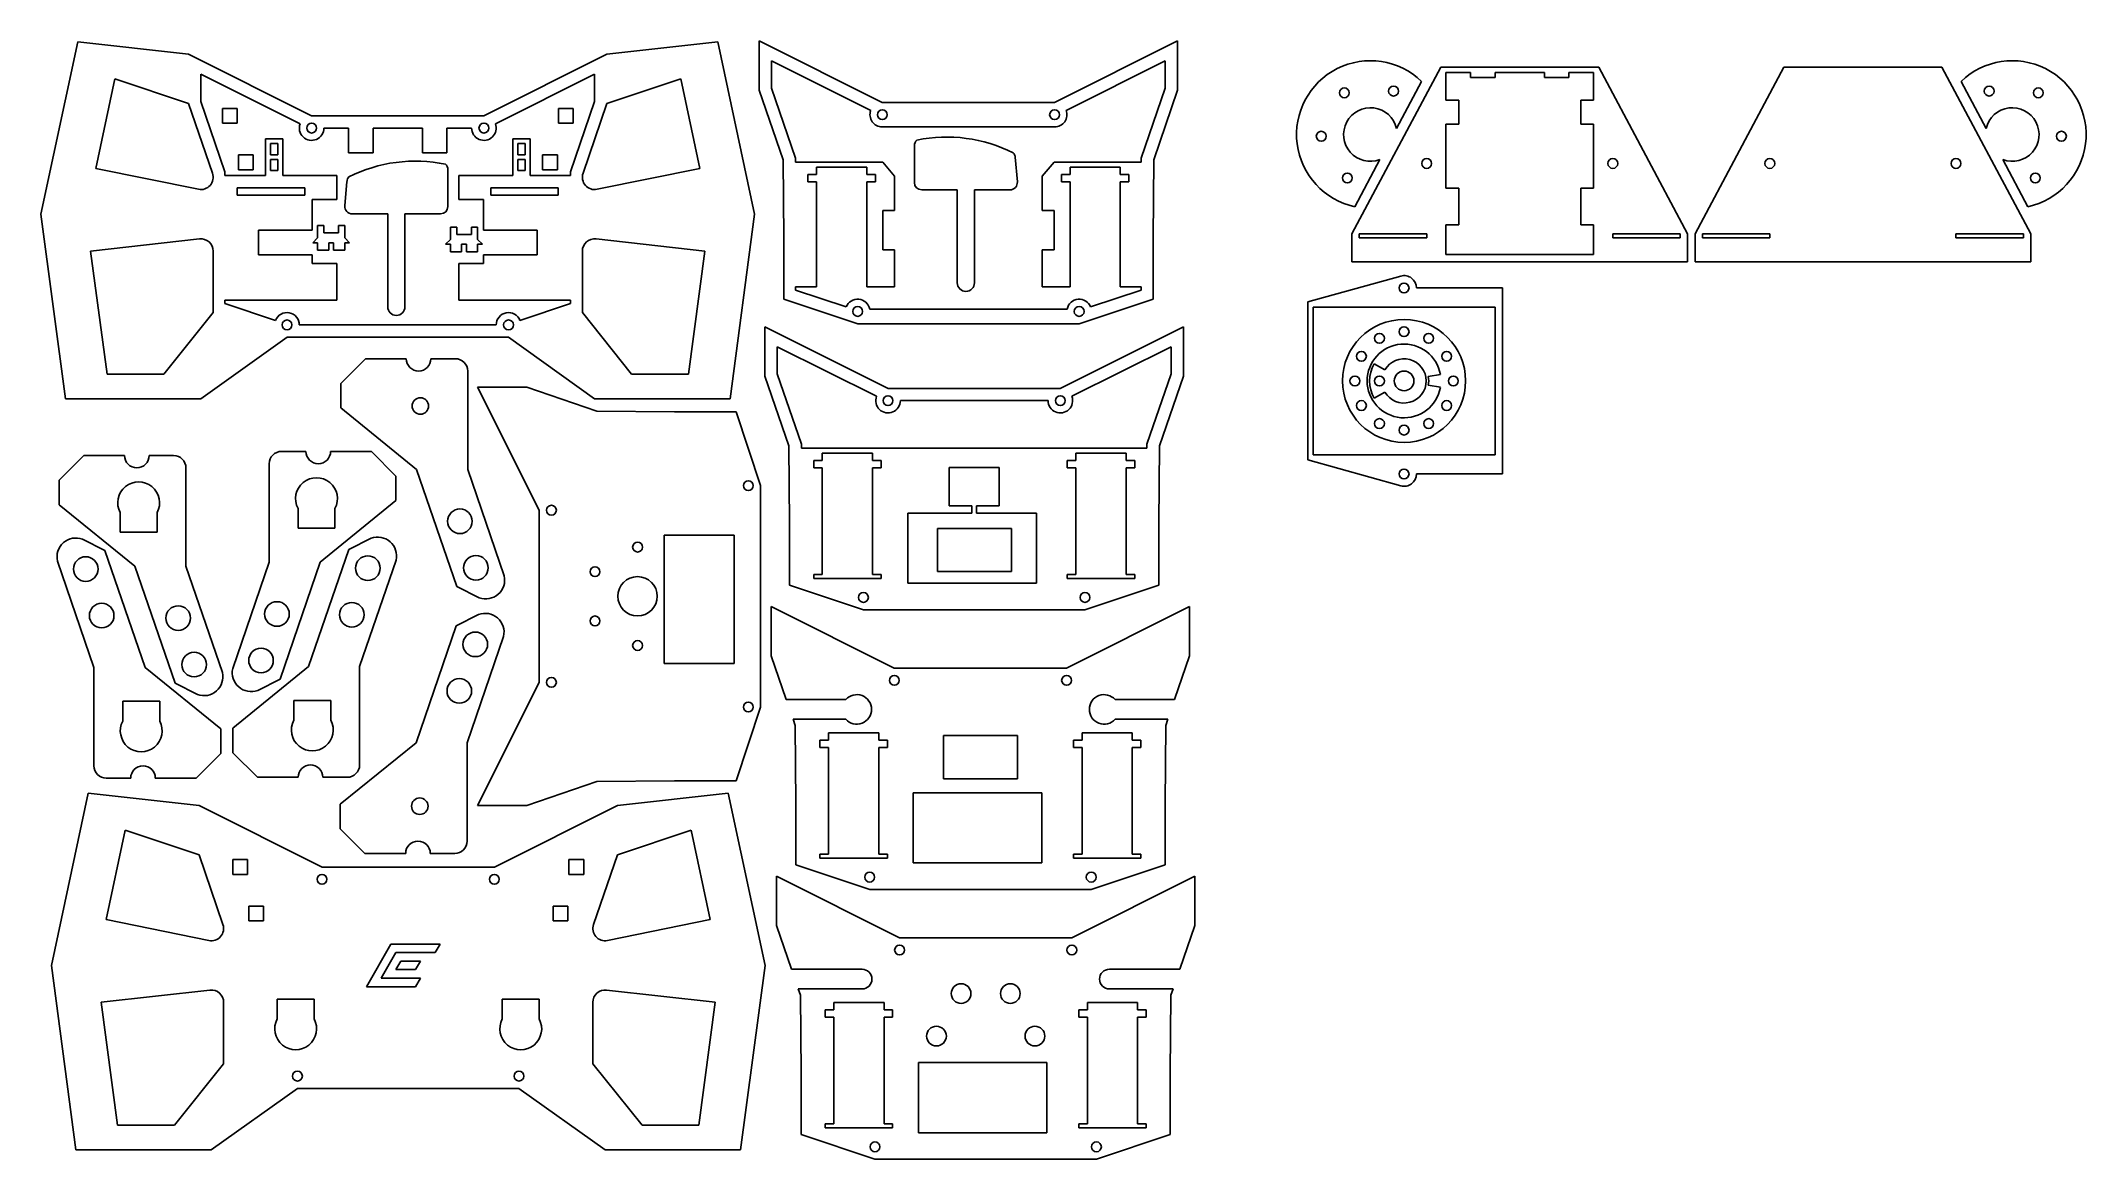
# Model space of a CAD drawing. Header units: millimetres. Extents: x 28 to 859, y 26 to 480.
import ezdxf

# ---------------------------------------------------------------- set-up
doc = ezdxf.new("R2010")
doc.units = ezdxf.units.MM

msp = doc.modelspace()

# ---------------------------------------------------------------- linework, layer by layer
for p, q in [((43.28, 479.79), (28.28, 409.79)), ((43.28, 479.79), (88.28, 474.79)), ((88.28, 474.79), (138.28, 449.79)), ((258.28, 474.79), (208.28, 449.79)), ((303.28, 479.79), (258.28, 474.79)), ((318.28, 409.79), (303.28, 479.79)), ((320.15, 480.24), (370.15, 455.24)), ((320.15, 460.24), (320.15, 480.24)), ((490.15, 480.24), (440.15, 455.24)), ((490.15, 460.24), (490.15, 480.24)), ((93.28, 455.62), (93.28, 466.7)), ((93.28, 466.7), (133.59, 446.54)), ((212.96, 446.54), (253.28, 466.7)), ((253.28, 455.62), (253.28, 466.7)), ((325.15, 461.07), (325.15, 472.15)), ((325.15, 472.15), (365.47, 451.99)), ((444.84, 451.99), (485.15, 472.15)), ((485.15, 461.07), (485.15, 472.15)), ((560.96, 401.74), (597.05, 469.52)), ((597.05, 469.52), (661.29, 469.52)), ((609.17, 467.4), (599.17, 467.4)), ((599.17, 467.4), (599.17, 456.09)), ((609.17, 465.4), (609.17, 467.4)), ((609.17, 465.4), (619.17, 465.4)), ((639.17, 467.4), (619.17, 467.4)), ((619.17, 467.4), (619.17, 465.4)), ((639.17, 465.4), (639.17, 467.4)), ((639.17, 465.4), (649.17, 465.4)), ((649.17, 465.4), (649.17, 467.4)), ((649.17, 467.4), (659.17, 467.4)), ((659.17, 467.4), (659.17, 456.09)), ((661.29, 469.52), (697.38, 401.74)), ((700.38, 401.74), (736.47, 469.52)), ((736.47, 469.52), (800.71, 469.52)), ((800.71, 469.52), (836.8, 401.74)), ((58.28, 464.79), (50.55, 428.41)), ((88.28, 454.79), (58.28, 464.79)), ((258.28, 454.79), (288.28, 464.79)), ((288.28, 464.79), (296.01, 428.41)), ((320.15, 460.24), (329.88, 431.86)), ((334.94, 432.52), (325.15, 461.07)), ((475.36, 432.52), (485.15, 461.07)), ((490.15, 460.24), (480.42, 431.86)), ((589.27, 463.79), (579.09, 444.65)), ((808.49, 463.79), (818.66, 444.65)), ((88.28, 454.79), (98.01, 426.41)), ((103.07, 427.07), (93.28, 455.62)), ((108.04, 452.79), (102.04, 452.79)), ((102.04, 452.79), (102.04, 446.79)), ((108.04, 446.79), (108.04, 452.79)), ((208.28, 449.79), (138.28, 449.79)), ((244.61, 452.79), (238.61, 452.79)), ((238.61, 452.79), (238.61, 446.79)), ((243.49, 427.07), (253.28, 455.62)), ((244.61, 446.79), (244.61, 452.79)), ((258.28, 454.79), (248.55, 426.41)), ((440.15, 455.24), (370.15, 455.24)), ((599.17, 456.09), (604.36, 456.09)), ((604.36, 456.09), (604.36, 446.4)), ((653.98, 456.09), (653.98, 446.4)), ((659.17, 456.09), (653.98, 456.09)), ((102.04, 446.79), (108.04, 446.79)), ((119.53, 425.48), (119.53, 440.48)), ((119.53, 440.48), (126.53, 440.48)), ((126.53, 440.48), (126.53, 425.48)), ((143.28, 444.79), (153.28, 444.79)), ((153.28, 444.79), (153.28, 434.79)), ((163.28, 434.79), (163.28, 444.79)), ((163.28, 444.79), (183.28, 444.79)), ((183.28, 444.79), (183.28, 434.79)), ((193.28, 434.79), (193.28, 444.79)), ((193.28, 444.79), (203.28, 444.79)), ((227.03, 440.48), (220.03, 440.48)), ((220.03, 440.48), (220.03, 425.48)), ((227.03, 425.48), (227.03, 440.48)), ((238.61, 446.79), (244.61, 446.79)), ((370.15, 445.24), (440.15, 445.24)), ((604.36, 446.4), (599.17, 446.4)), ((599.17, 446.4), (599.17, 420.4)), ((653.98, 446.4), (659.17, 446.4)), ((659.17, 446.4), (659.17, 420.4)), ((114.53, 433.87), (108.53, 433.87)), ((108.53, 433.87), (108.53, 427.87)), ((114.53, 427.87), (114.53, 433.87)), ((121.53, 433.98), (121.53, 438.48)), ((121.53, 438.48), (124.53, 438.48)), ((124.53, 433.98), (121.53, 433.98)), ((124.53, 438.48), (124.53, 433.98)), ((153.28, 434.79), (163.28, 434.79)), ((183.28, 434.79), (193.28, 434.79)), ((222.03, 438.48), (222.03, 433.98)), ((225.03, 438.48), (222.03, 438.48)), ((222.03, 433.98), (225.03, 433.98)), ((225.03, 433.98), (225.03, 438.48)), ((238.13, 433.87), (232.13, 433.87)), ((232.13, 433.87), (232.13, 427.87)), ((238.13, 427.87), (238.13, 433.87)), ((334.94, 430.93), (334.94, 432.52)), ((383.17, 437.64), (383.17, 422.68)), ((425.03, 422.94), (424.16, 432.9)), ((475.36, 432.52), (475.36, 430.93)), ((92.28, 419.89), (50.55, 428.41)), ((103.07, 425.48), (103.07, 427.07)), ((103.07, 425.48), (119.53, 425.48)), ((108.53, 427.87), (114.53, 427.87)), ((121.53, 427.48), (121.53, 431.98)), ((121.53, 431.98), (124.53, 431.98)), ((124.53, 427.48), (121.53, 427.48)), ((124.53, 431.98), (124.53, 427.48)), ((126.53, 425.48), (148.47, 425.48)), ((148.47, 425.48), (148.47, 415.79)), ((193.64, 427.88), (193.64, 412.92)), ((220.03, 425.48), (198.09, 425.48)), ((198.09, 425.48), (198.09, 415.79)), ((222.03, 431.98), (222.03, 427.48)), ((225.03, 431.98), (222.03, 431.98)), ((222.03, 427.48), (225.03, 427.48)), ((225.03, 427.48), (225.03, 431.98)), ((243.49, 425.48), (227.03, 425.48)), ((232.13, 427.87), (238.13, 427.87)), ((243.49, 425.48), (243.49, 427.07)), ((254.28, 419.89), (296.01, 428.41)), ((330.15, 400.24), (329.88, 431.86)), ((370.34, 430.93), (334.94, 430.93)), ((339.94, 425.93), (343.44, 425.93)), ((339.94, 425.93), (339.94, 422.93)), ((343.44, 425.93), (343.44, 428.93)), ((343.44, 428.93), (363.84, 428.93)), ((363.84, 428.93), (363.84, 425.93)), ((363.84, 425.93), (367.34, 425.93)), ((367.34, 425.93), (367.34, 422.93)), ((370.34, 430.93), (375.15, 425.24)), ((375.15, 425.24), (375.15, 411.24)), ((439.96, 430.93), (435.15, 425.24)), ((435.15, 425.24), (435.15, 411.24)), ((439.96, 430.93), (475.36, 430.93)), ((446.46, 425.93), (442.96, 425.93)), ((442.96, 425.93), (442.96, 422.93)), ((466.86, 428.93), (446.46, 428.93)), ((446.46, 428.93), (446.46, 425.93)), ((466.86, 425.93), (466.86, 428.93)), ((470.36, 425.93), (466.86, 425.93)), ((470.36, 425.93), (470.36, 422.93)), ((480.15, 400.24), (480.42, 431.86)), ((572.35, 431.97), (562.18, 412.83)), ((825.41, 431.97), (835.58, 412.83)), ((108.07, 420.48), (108.07, 417.48)), ((108.07, 420.48), (135.47, 420.48)), ((108.07, 417.48), (135.47, 417.48)), ((135.47, 420.48), (135.47, 417.48)), ((148.47, 415.79), (138.47, 415.79)), ((138.47, 415.79), (138.47, 403.31)), ((151.78, 413.18), (152.65, 423.14)), ((198.09, 415.79), (208.09, 415.79)), ((208.09, 415.79), (208.09, 403.31)), ((211.09, 420.48), (211.09, 417.48)), ((211.09, 420.48), (238.49, 420.48)), ((211.09, 417.48), (238.49, 417.48)), ((238.49, 420.48), (238.49, 417.48)), ((339.94, 422.93), (343.44, 422.93)), ((343.44, 380.24), (343.44, 422.93)), ((367.34, 422.93), (363.84, 422.93)), ((363.84, 422.93), (363.84, 380.24)), ((386.17, 419.68), (400.61, 419.68)), ((400.61, 381.91), (400.61, 419.68)), ((407.61, 381.91), (407.61, 419.68)), ((422.04, 419.68), (407.61, 419.68)), ((442.96, 422.93), (446.46, 422.93)), ((446.46, 422.93), (446.46, 380.24)), ((470.36, 422.93), (466.86, 422.93)), ((466.86, 380.24), (466.86, 422.93)), ((599.17, 420.4), (604.36, 420.4)), ((604.36, 405.4), (604.36, 420.4)), ((653.98, 405.4), (653.98, 420.4)), ((659.17, 420.4), (653.98, 420.4)), ((38.28, 334.79), (28.28, 409.79)), ((154.77, 409.92), (169.2, 409.92)), ((169.2, 372.14), (169.2, 409.92)), ((176.2, 372.14), (176.2, 409.92)), ((190.64, 409.92), (176.2, 409.92)), ((308.28, 334.79), (318.28, 409.79)), ((375.15, 411.24), (370.34, 411.24)), ((370.34, 411.24), (370.34, 395.24)), ((435.15, 411.24), (439.96, 411.24)), ((439.96, 411.24), (439.96, 395.24)), ((92.72, 399.76), (48.49, 394.79)), ((138.47, 403.31), (116.63, 403.31)), ((116.63, 403.31), (116.63, 393.31)), ((138.71, 398.17), (140.71, 400.17)), ((140.71, 400.17), (140.71, 405.17)), ((143.21, 405.17), (140.71, 405.17)), ((143.21, 405.17), (143.21, 402.17)), ((143.21, 402.17), (149.21, 402.17)), ((149.21, 405.17), (151.71, 405.17)), ((149.21, 405.17), (149.21, 402.17)), ((151.71, 405.17), (151.71, 400.17)), ((151.71, 400.17), (153.71, 398.17)), ((192.72, 397.54), (194.72, 399.54)), ((194.72, 399.54), (194.72, 404.54)), ((197.22, 404.54), (194.72, 404.54)), ((197.22, 404.54), (197.22, 401.54)), ((197.22, 401.54), (203.22, 401.54)), ((203.22, 404.54), (205.72, 404.54)), ((203.22, 404.54), (203.22, 401.54)), ((205.72, 404.54), (205.72, 399.54)), ((205.72, 399.54), (207.72, 397.54)), ((208.09, 403.31), (229.93, 403.31)), ((229.93, 403.31), (229.93, 393.31)), ((253.84, 399.76), (298.06, 394.79)), ((330.15, 400.24), (330.15, 375.24)), ((480.15, 400.24), (480.15, 375.24)), ((560.96, 401.74), (560.96, 390.4)), ((563.96, 401.74), (563.96, 400.14)), ((563.96, 401.74), (591.36, 401.74)), ((563.96, 400.14), (591.36, 400.14)), ((591.36, 400.14), (591.36, 401.74)), ((604.36, 405.4), (599.17, 405.4)), ((599.17, 405.4), (599.17, 393.4)), ((653.98, 405.4), (659.17, 405.4)), ((659.17, 405.4), (659.17, 393.4)), ((666.98, 401.74), (666.98, 400.14)), ((666.98, 401.74), (694.38, 401.74)), ((666.98, 400.14), (694.38, 400.14)), ((694.38, 401.74), (694.38, 400.14)), ((697.38, 401.74), (697.38, 390.4)), ((700.38, 401.74), (700.38, 390.4)), ((703.38, 401.74), (703.38, 400.14)), ((703.38, 401.74), (730.78, 401.74)), ((703.38, 400.14), (730.78, 400.14)), ((730.78, 400.14), (730.78, 401.74)), ((806.4, 401.74), (806.4, 400.14)), ((806.4, 401.74), (833.8, 401.74)), ((806.4, 400.14), (833.8, 400.14)), ((833.8, 401.74), (833.8, 400.14)), ((836.8, 401.74), (836.8, 390.4)), ((55.16, 344.79), (48.49, 394.79)), ((98.28, 394.79), (98.28, 369.79)), ((116.63, 393.31), (138.47, 393.31)), ((138.47, 389.79), (138.47, 393.31)), ((140.71, 398.17), (138.71, 398.17)), ((140.71, 398.17), (140.71, 395.17)), ((140.71, 395.17), (145.21, 395.17)), ((145.21, 395.17), (145.21, 398.17)), ((145.21, 398.17), (147.21, 398.17)), ((147.21, 398.17), (147.21, 395.17)), ((147.21, 395.17), (151.71, 395.17)), ((151.71, 395.17), (151.71, 398.17)), ((151.71, 398.17), (153.71, 398.17)), ((194.72, 397.54), (192.72, 397.54)), ((194.72, 397.54), (194.72, 394.54)), ((194.72, 394.54), (199.22, 394.54)), ((199.22, 394.54), (199.22, 397.54)), ((199.22, 397.54), (201.22, 397.54)), ((201.22, 397.54), (201.22, 394.54)), ((201.22, 394.54), (205.72, 394.54)), ((205.72, 394.54), (205.72, 397.54)), ((205.72, 397.54), (207.72, 397.54)), ((229.93, 393.31), (208.09, 393.31)), ((208.09, 393.31), (208.09, 389.79)), ((248.28, 394.79), (248.28, 369.79)), ((291.4, 344.79), (298.06, 394.79)), ((370.34, 395.24), (375.15, 395.24)), ((375.15, 395.24), (375.15, 380.24)), ((435.15, 395.24), (435.15, 380.24)), ((439.96, 395.24), (435.15, 395.24)), ((659.17, 393.4), (599.17, 393.4)), ((148.47, 389.79), (138.47, 389.79)), ((148.47, 374.79), (148.47, 389.79)), ((198.09, 374.79), (198.09, 389.79)), ((198.09, 389.79), (208.09, 389.79)), ((543.04, 374.12), (580.82, 384.63)), ((560.96, 390.4), (697.38, 390.4)), ((700.38, 390.4), (836.8, 390.4)), ((103.07, 374.79), (103.07, 373.47)), ((103.07, 374.79), (148.47, 374.79)), ((198.09, 374.79), (243.49, 374.79)), ((243.49, 374.79), (243.49, 373.47)), ((360.15, 365.24), (330.15, 375.24)), ((334.94, 380.24), (334.94, 378.91)), ((334.94, 380.24), (343.44, 380.24)), ((355.5, 372.06), (334.94, 378.91)), ((363.84, 380.24), (375.15, 380.24)), ((446.46, 380.24), (435.15, 380.24)), ((450.15, 365.24), (480.15, 375.24)), ((454.81, 372.06), (475.36, 378.91)), ((475.36, 380.24), (466.86, 380.24)), ((475.36, 380.24), (475.36, 378.91)), ((543.04, 309.88), (543.04, 374.12)), ((622.16, 379.81), (587.16, 379.81)), ((622.16, 379.81), (622.16, 304.19)), ((78.28, 344.79), (98.28, 369.79)), ((123.62, 366.61), (103.07, 373.47)), ((222.93, 366.61), (243.49, 373.47)), ((268.28, 344.79), (248.28, 369.79)), ((445.25, 371.24), (365.05, 371.24)), ((545.16, 312), (545.16, 372)), ((545.16, 372), (619.16, 372)), ((619.16, 372), (619.16, 312)), ((128.28, 359.79), (93.28, 334.79)), ((218.28, 359.79), (128.28, 359.79)), ((133.28, 364.79), (213.28, 364.79)), ((218.28, 359.79), (253.28, 334.79)), ((322.49, 363.99), (372.49, 338.99)), ((322.49, 343.99), (322.49, 363.99)), ((450.15, 365.24), (360.15, 365.24)), ((492.49, 363.99), (442.49, 338.99)), ((492.49, 343.99), (492.49, 363.99)), ((150.19, 341.02), (160.19, 351.02)), ((176.74, 351.02), (160.19, 351.02)), ((196.69, 351.02), (186.74, 351.02)), ((327.49, 344.83), (327.49, 355.9)), ((327.49, 355.9), (367.81, 335.74)), ((447.17, 335.74), (487.49, 355.9)), ((487.49, 344.83), (487.49, 355.9)), ((78.28, 344.79), (55.16, 344.79)), ((150.19, 341.02), (150.19, 331.02)), ((201.69, 306.02), (201.69, 346.02)), ((268.28, 344.79), (291.4, 344.79)), ((322.49, 343.99), (332.22, 315.61)), ((337.28, 316.27), (327.49, 344.83)), ((477.7, 316.27), (487.49, 344.83)), ((492.49, 343.99), (482.76, 315.61)), ((574.37, 346.5), (570.04, 349)), ((592.01, 343.74), (596.93, 344.61)), ((93.28, 334.79), (38.28, 334.79)), ((205.72, 339.44), (230.72, 289.44)), ((225.72, 339.44), (205.72, 339.44)), ((225.72, 339.44), (254.1, 329.71)), ((253.28, 334.79), (308.28, 334.79)), ((442.49, 338.99), (372.49, 338.99)), ((377.49, 333.99), (437.49, 333.99)), ((574.37, 337.5), (570.04, 335)), ((592.01, 340.27), (596.93, 339.4)), ((150.19, 331.02), (180.94, 306.02)), ((285.72, 329.44), (254.1, 329.71)), ((310.72, 329.44), (285.72, 329.44)), ((320.72, 299.44), (310.72, 329.44)), ((337.28, 314.68), (337.28, 316.27)), ((477.7, 316.27), (477.7, 314.68)), ((35.71, 301.68), (45.71, 311.68)), ((62.26, 311.68), (45.71, 311.68)), ((82.2, 311.68), (72.26, 311.68)), ((121.05, 268.35), (121.05, 308.35)), ((135.99, 313.35), (126.05, 313.35)), ((162.55, 313.35), (145.99, 313.35)), ((172.55, 303.35), (162.55, 313.35)), ((332.49, 283.99), (332.22, 315.61)), ((372.68, 314.68), (337.28, 314.68)), ((342.28, 309.68), (345.78, 309.68)), ((342.28, 309.68), (342.28, 306.68)), ((345.78, 309.68), (345.78, 312.68)), ((345.78, 312.68), (366.18, 312.68)), ((366.18, 312.68), (366.18, 309.68)), ((366.18, 309.68), (369.68, 309.68)), ((369.68, 309.68), (369.68, 306.68)), ((372.68, 314.68), (442.3, 314.68)), ((442.3, 314.68), (477.7, 314.68)), ((448.8, 309.68), (445.3, 309.68)), ((445.3, 309.68), (445.3, 306.68)), ((469.2, 312.68), (448.8, 312.68)), ((448.8, 312.68), (448.8, 309.68)), ((469.2, 309.68), (469.2, 312.68)), ((472.7, 309.68), (469.2, 309.68)), ((472.7, 309.68), (472.7, 306.68)), ((482.49, 283.99), (482.76, 315.61)), ((543.04, 309.88), (580.82, 299.37)), ((619.16, 312), (545.16, 312)), ((35.71, 301.68), (35.71, 291.68)), ((87.2, 266.68), (87.2, 306.68)), ((172.55, 303.35), (172.55, 293.35)), ((197.25, 258.44), (180.94, 306.02)), ((201.69, 306.02), (216.52, 262.76)), ((320.72, 299.44), (320.72, 209.44)), ((342.28, 306.68), (345.78, 306.68)), ((345.78, 306.68), (345.78, 263.33)), ((369.68, 306.68), (366.18, 306.68)), ((366.18, 306.68), (366.18, 263.33)), ((417.66, 306.82), (397.31, 306.82)), ((397.31, 306.82), (397.31, 291.17)), ((417.66, 306.82), (417.66, 291.17)), ((445.3, 306.68), (448.8, 306.68)), ((448.8, 306.68), (448.8, 263.33)), ((472.7, 306.68), (469.2, 306.68)), ((469.2, 306.68), (469.2, 263.33)), ((622.16, 304.19), (587.16, 304.19)), ((35.71, 291.68), (66.45, 266.68)), ((172.55, 293.35), (141.8, 268.35)), ((406.49, 291.17), (397.31, 291.17)), ((406.49, 291.17), (406.49, 288.24)), ((408.49, 288.24), (408.49, 291.17)), ((408.49, 291.17), (417.66, 291.17)), ((60.49, 280.47), (60.49, 288.47)), ((75.49, 280.47), (75.49, 288.47)), ((132.76, 282.13), (132.76, 290.13)), ((147.76, 282.13), (147.76, 290.13)), ((230.72, 289.44), (230.72, 219.44)), ((332.49, 283.99), (332.49, 258.99)), ((380.59, 259.74), (380.59, 288.24)), ((406.49, 288.24), (380.59, 288.24)), ((408.49, 288.24), (432.79, 288.24)), ((432.79, 288.24), (432.79, 259.74)), ((482.49, 283.99), (482.49, 258.99)), ((54.26, 273.11), (45.15, 277.67)), ((60.49, 280.47), (75.49, 280.47)), ((132.76, 282.13), (147.76, 282.13)), ((153.34, 273.46), (162.45, 278.02)), ((281.47, 227.14), (281.47, 279.34)), ((281.47, 279.34), (309.97, 279.34)), ((309.97, 279.34), (309.97, 227.14)), ((392.57, 282.02), (392.57, 264.47)), ((422.62, 282.02), (392.57, 282.02)), ((422.62, 264.47), (422.62, 282.02)), ((49.83, 225.53), (34.99, 268.79)), ((54.26, 273.11), (70.58, 225.53)), ((82.77, 219.1), (66.45, 266.68)), ((87.2, 266.68), (102.04, 223.42)), ((121.05, 268.35), (106.22, 225.09)), ((125.48, 220.76), (141.8, 268.35)), ((153.34, 273.46), (137.02, 225.88)), ((157.77, 225.88), (172.6, 269.14)), ((197.25, 258.44), (206.37, 253.88)), ((362.49, 248.99), (332.49, 258.99)), ((345.78, 263.33), (342.28, 263.33)), ((342.28, 263.33), (342.28, 261.73)), ((342.28, 261.73), (369.68, 261.73)), ((366.18, 263.33), (369.68, 263.33)), ((369.68, 261.73), (369.68, 263.33)), ((432.79, 259.74), (380.59, 259.74)), ((392.57, 264.47), (422.62, 264.47)), ((448.8, 263.33), (445.3, 263.33)), ((445.3, 263.33), (445.3, 261.73)), ((445.3, 261.73), (472.7, 261.73)), ((452.49, 248.99), (482.49, 258.99)), ((469.2, 263.33), (472.7, 263.33)), ((472.7, 261.73), (472.7, 263.33)), ((325.03, 250.28), (375.03, 225.28)), ((325.03, 230.28), (325.03, 250.28)), ((495.03, 250.28), (445.03, 225.28)), ((495.03, 230.28), (495.03, 250.28)), ((197, 242.49), (180.69, 194.91)), ((197, 242.49), (206.12, 247.05)), ((452.49, 248.99), (362.49, 248.99)), ((201.44, 194.91), (216.27, 238.16)), ((49.83, 225.53), (49.83, 185.53)), ((101.32, 200.53), (70.58, 225.53)), ((106.27, 200.88), (137.02, 225.88)), ((157.77, 225.88), (157.77, 185.88)), ((309.97, 227.14), (281.47, 227.14)), ((331.13, 212.47), (325.03, 230.28)), ((445.03, 225.28), (375.03, 225.28)), ((488.92, 212.47), (495.03, 230.28)), ((82.77, 219.1), (91.88, 214.54)), ((125.48, 220.76), (116.37, 216.2)), ((205.72, 169.44), (230.72, 219.44)), ((61.54, 211.75), (61.54, 203.75)), ((76.54, 211.75), (61.54, 211.75)), ((76.54, 211.75), (76.54, 203.75)), ((131.05, 212.09), (131.05, 204.09)), ((146.05, 212.09), (131.05, 212.09)), ((146.05, 212.09), (146.05, 204.09)), ((320.72, 209.44), (310.72, 179.44)), ((331.13, 212.47), (355.31, 212.47)), ((488.92, 212.47), (464.75, 212.47)), ((101.32, 190.53), (101.32, 200.53)), ((106.27, 190.88), (106.27, 200.88)), ((334.76, 201.9), (333.88, 204.47)), ((333.88, 204.47), (355.31, 204.47)), ((335.03, 170.28), (334.76, 201.9)), ((486.18, 204.47), (464.75, 204.47)), ((485.03, 170.28), (485.3, 201.9)), ((485.3, 201.9), (486.18, 204.47)), ((149.94, 169.91), (180.69, 194.91)), ((201.44, 194.91), (201.44, 154.91)), ((344.82, 195.97), (348.32, 195.97)), ((344.82, 195.97), (344.82, 192.97)), ((344.82, 192.97), (348.32, 192.97)), ((348.32, 195.97), (348.32, 198.97)), ((348.32, 198.97), (368.72, 198.97)), ((348.32, 192.97), (348.32, 149.62)), ((368.72, 198.97), (368.72, 195.97)), ((368.72, 195.97), (372.22, 195.97)), ((372.22, 192.97), (368.72, 192.97)), ((368.72, 192.97), (368.72, 149.62)), ((372.22, 195.97), (372.22, 192.97)), ((395, 197.81), (395, 180.26)), ((425.05, 197.81), (395, 197.81)), ((425.05, 180.26), (425.05, 197.81)), ((451.34, 195.97), (447.84, 195.97)), ((447.84, 195.97), (447.84, 192.97)), ((447.84, 192.97), (451.34, 192.97)), ((471.74, 198.97), (451.34, 198.97)), ((451.34, 198.97), (451.34, 195.97)), ((451.34, 192.97), (451.34, 149.62)), ((471.74, 195.97), (471.74, 198.97)), ((475.24, 195.97), (471.74, 195.97)), ((475.24, 192.97), (471.74, 192.97)), ((471.74, 192.97), (471.74, 149.62)), ((475.24, 195.97), (475.24, 192.97)), ((101.32, 190.53), (91.32, 180.53)), ((106.27, 190.88), (116.27, 180.88)), ((54.83, 180.53), (64.77, 180.53)), ((74.77, 180.53), (91.32, 180.53)), ((116.27, 180.88), (132.82, 180.88)), ((142.82, 180.88), (152.77, 180.88)), ((225.72, 169.44), (254.1, 179.17)), ((285.72, 179.44), (254.1, 179.17)), ((285.72, 179.44), (310.72, 179.44)), ((382.73, 146.03), (382.73, 174.53)), ((382.73, 174.53), (434.93, 174.53)), ((395, 180.26), (425.05, 180.26)), ((434.93, 174.53), (434.93, 146.03)), ((47.52, 174.4), (32.52, 104.4)), ((47.52, 174.4), (92.52, 169.4)), ((92.52, 169.4), (142.52, 144.4)), ((149.94, 159.91), (149.94, 169.91)), ((225.72, 169.44), (205.72, 169.44)), ((262.52, 169.4), (212.52, 144.4)), ((307.52, 174.4), (262.52, 169.4)), ((322.52, 104.4), (307.52, 174.4)), ((335.03, 170.28), (335.03, 145.28)), ((485.03, 170.28), (485.03, 145.28)), ((62.52, 159.4), (54.79, 123.02)), ((92.52, 149.4), (62.52, 159.4)), ((149.94, 159.91), (159.94, 149.91)), ((262.52, 149.4), (292.52, 159.4)), ((292.52, 159.4), (300.25, 123.02)), ((159.94, 149.91), (176.49, 149.91)), ((186.49, 149.91), (196.44, 149.91)), ((348.32, 149.62), (344.82, 149.62)), ((344.82, 149.62), (344.82, 148.02)), ((368.72, 149.62), (372.22, 149.62)), ((372.22, 148.02), (372.22, 149.62)), ((451.34, 149.62), (447.84, 149.62)), ((447.84, 149.62), (447.84, 148.02)), ((471.74, 149.62), (475.24, 149.62)), ((475.24, 148.02), (475.24, 149.62)), ((92.52, 149.4), (102.25, 121.02)), ((112.28, 147.4), (106.28, 147.4)), ((106.28, 147.4), (106.28, 141.4)), ((106.28, 141.4), (112.28, 141.4)), ((112.28, 141.4), (112.28, 147.4)), ((212.52, 144.4), (142.52, 144.4)), ((248.85, 147.4), (242.85, 147.4)), ((242.85, 147.4), (242.85, 141.4)), ((242.85, 141.4), (248.85, 141.4)), ((248.85, 141.4), (248.85, 147.4)), ((262.52, 149.4), (252.79, 121.02)), ((365.03, 135.28), (335.03, 145.28)), ((344.82, 148.02), (372.22, 148.02)), ((434.93, 146.03), (382.73, 146.03)), ((447.84, 148.02), (475.24, 148.02)), ((455.03, 135.28), (485.03, 145.28)), ((327.17, 140.65), (377.17, 115.65)), ((327.17, 120.65), (327.17, 140.65)), ((455.03, 135.28), (365.03, 135.28)), ((497.17, 140.65), (447.17, 115.65)), ((497.17, 120.65), (497.17, 140.65)), ((118.77, 128.48), (112.77, 128.48)), ((112.77, 128.48), (112.77, 122.48)), ((118.77, 122.48), (118.77, 128.48)), ((242.37, 128.48), (236.37, 128.48)), ((236.37, 128.48), (236.37, 122.48)), ((242.37, 122.48), (242.37, 128.48)), ((96.52, 114.5), (54.79, 123.02)), ((112.77, 122.48), (118.77, 122.48)), ((236.37, 122.48), (242.37, 122.48)), ((258.52, 114.5), (300.25, 123.02)), ((333.28, 102.84), (327.17, 120.65)), ((491.07, 102.84), (497.17, 120.65)), ((170.52, 113.06), (160.52, 95.74)), ((172.52, 109.6), (166.52, 99.2)), ((186.52, 113.06), (170.52, 113.06)), ((172.52, 109.6), (184.52, 109.6)), ((184.52, 109.6), (188.52, 109.6)), ((186.52, 113.06), (190.52, 113.06)), ((188.52, 109.6), (190.52, 113.06)), ((447.17, 115.65), (377.17, 115.65)), ((42.52, 29.4), (32.52, 104.4)), ((172.52, 102.67), (174.52, 106.13)), ((180.52, 102.67), (172.52, 102.67)), ((182.52, 106.13), (174.52, 106.13)), ((180.52, 102.67), (182.52, 106.13)), ((312.52, 29.4), (322.52, 104.4)), ((361.92, 102.84), (333.28, 102.84)), ((462.42, 102.84), (491.07, 102.84)), ((96.96, 94.37), (52.73, 89.4)), ((160.52, 95.74), (176.52, 95.74)), ((166.52, 99.2), (178.52, 99.2)), ((176.52, 95.74), (180.52, 95.74)), ((178.52, 99.2), (182.52, 99.2)), ((180.52, 95.74), (182.52, 99.2)), ((258.08, 94.37), (302.3, 89.4)), ((336.9, 92.27), (336.02, 94.84)), ((361.92, 94.84), (336.02, 94.84)), ((337.17, 60.65), (336.9, 92.27)), ((462.42, 94.84), (488.32, 94.84)), ((487.17, 60.65), (487.44, 92.27)), ((487.44, 92.27), (488.32, 94.84)), ((59.4, 39.4), (52.73, 89.4)), ((102.52, 89.4), (102.52, 64.4)), ((139.29, 90.61), (124.29, 90.61)), ((124.29, 90.61), (124.29, 82.61)), ((139.29, 90.61), (139.29, 82.61)), ((230.75, 90.61), (215.75, 90.61)), ((215.75, 90.61), (215.75, 82.61)), ((230.75, 90.61), (230.75, 82.61)), ((252.52, 89.4), (252.52, 64.4)), ((295.64, 39.4), (302.3, 89.4)), ((346.96, 86.34), (350.46, 86.34)), ((346.96, 86.34), (346.96, 83.34)), ((346.96, 83.34), (350.46, 83.34)), ((350.46, 86.34), (350.46, 89.34)), ((350.46, 89.34), (370.86, 89.34)), ((350.46, 83.34), (350.46, 39.99)), ((370.86, 89.34), (370.86, 86.34)), ((370.86, 86.34), (374.36, 86.34)), ((374.36, 83.34), (370.86, 83.34)), ((370.86, 83.34), (370.86, 39.99)), ((374.36, 86.34), (374.36, 83.34)), ((453.48, 86.34), (449.98, 86.34)), ((449.98, 86.34), (449.98, 83.34)), ((449.98, 83.34), (453.48, 83.34)), ((473.88, 89.34), (453.48, 89.34)), ((453.48, 89.34), (453.48, 86.34)), ((453.48, 83.34), (453.48, 39.99)), ((473.88, 86.34), (473.88, 89.34)), ((477.38, 86.34), (473.88, 86.34)), ((477.38, 83.34), (473.88, 83.34)), ((473.88, 83.34), (473.88, 39.99)), ((477.38, 86.34), (477.38, 83.34)), ((82.52, 39.4), (102.52, 64.4)), ((272.52, 39.4), (252.52, 64.4)), ((337.17, 60.65), (337.17, 35.65)), ((384.87, 36.4), (384.87, 64.9)), ((384.87, 64.9), (437.07, 64.9)), ((437.07, 64.9), (437.07, 36.4)), ((487.17, 60.65), (487.17, 35.65)), ((132.52, 54.4), (97.52, 29.4)), ((222.52, 54.4), (132.52, 54.4)), ((222.52, 54.4), (257.52, 29.4)), ((82.52, 39.4), (59.4, 39.4)), ((272.52, 39.4), (295.64, 39.4)), ((367.17, 25.65), (337.17, 35.65)), ((350.46, 39.99), (346.96, 39.99)), ((346.96, 39.99), (346.96, 38.39)), ((346.96, 38.39), (374.36, 38.39)), ((370.86, 39.99), (374.36, 39.99)), ((374.36, 38.39), (374.36, 39.99)), ((437.07, 36.4), (384.87, 36.4)), ((453.48, 39.99), (449.98, 39.99)), ((449.98, 39.99), (449.98, 38.39)), ((449.98, 38.39), (477.38, 38.39)), ((457.17, 25.65), (487.17, 35.65)), ((473.88, 39.99), (477.38, 39.99)), ((477.38, 38.39), (477.38, 39.99)), ((97.52, 29.4), (42.52, 29.4)), ((257.52, 29.4), (312.52, 29.4)), ((457.17, 25.65), (367.17, 25.65))]:
    msp.add_line(p, q)
for centre, radius in [((557.88, 459.12), 2), ((577.87, 459.82), 2), ((819.89, 459.82), 2), ((839.87, 459.12), 2), ((370.15, 450.24), 2), ((440.15, 450.24), 2), ((138.28, 444.79), 2), ((208.28, 444.79), 2), ((548.5, 441.47), 2), ((849.26, 441.47), 2), ((591.36, 430.4), 2), ((666.98, 430.4), 2), ((730.78, 430.4), 2), ((806.4, 430.4), 2), ((559.09, 424.5), 2), ((838.67, 424.5), 2), ((582.16, 379.81), 2), ((128.28, 364.79), 2), ((218.28, 364.79), 2), ((360.15, 370.24), 2), ((450.15, 370.24), 2), ((582.16, 342), 25), ((572.16, 359.32), 2), ((582.16, 362), 2), ((592.16, 359.32), 2), ((564.84, 352), 2), ((599.48, 352), 2), ((562.16, 342), 2), ((572.16, 342), 2), ((582.16, 342), 4), ((602.16, 342), 2), ((182.47, 331.81), 3.35), ((372.49, 333.99), 2), ((442.49, 333.99), 2), ((564.84, 332), 2), ((599.48, 332), 2), ((572.16, 324.68), 2), ((592.16, 324.68), 2), ((582.16, 322), 2), ((315.72, 299.44), 2), ((582.16, 304.19), 2), ((235.72, 289.44), 2), ((198.54, 284.94), 5), ((270.72, 274.44), 2), ((46.49, 265.53), 5), ((161.11, 265.88), 5), ((205.03, 266.02), 5), ((253.4, 264.44), 2), ((270.72, 254.44), 8), ((52.97, 246.61), 5), ((84.06, 245.6), 5), ((124.19, 247.26), 5), ((154.62, 246.96), 5), ((362.49, 253.99), 2), ((452.49, 253.99), 2), ((253.4, 244.44), 2), ((117.71, 228.35), 5), ((204.78, 234.91), 5), ((270.72, 234.44), 2), ((90.54, 226.68), 5), ((198.29, 215.99), 5), ((235.72, 219.44), 2), ((375.03, 220.28), 2), ((445.03, 220.28), 2), ((315.72, 209.44), 2), ((182.22, 169.12), 3.35), ((142.52, 139.4), 2), ((212.52, 139.4), 2), ((365.03, 140.28), 2), ((455.03, 140.28), 2), ((377.17, 110.65), 2), ((447.17, 110.65), 2), ((402.17, 92.97), 4), ((422.17, 92.97), 4), ((392.17, 75.65), 4), ((432.17, 75.65), 4), ((132.52, 59.4), 2), ((222.52, 59.4), 2), ((367.17, 30.65), 2), ((457.17, 30.65), 2)]:
    msp.add_circle(centre, radius)
for centre, radius, start, end in [((568.48, 442.16), 30, 46.13728, 257.86272), ((829.28, 442.16), 30, 282.13728, 133.86272), ((370.15, 450.24), 5, 159.49512, 270), ((440.15, 450.24), 5, 270, 20.50488), ((568.48, 442.16), 10.9, 13.21055, 290.78945), ((829.28, 442.16), 10.9, 249.21055, 166.78945), ((138.28, 444.79), 5, 159.49512, 0), ((208.28, 444.79), 5, 180, 20.50488), ((396.31, 381.21), 59.93, 63.16564, 101.65513), ((386.17, 437.64), 3, 131, 180), ((421.17, 432.64), 3, 5, 43), ((93.28, 424.79), 5, 258.46304, 18.92464), ((155.64, 422.88), 3, 137, 175), ((180.5, 371.44), 59.93, 78.34487, 116.83436), ((190.64, 427.88), 3, 0, 49), ((253.28, 424.79), 5, 161.07536, 281.53696), ((386.17, 422.68), 3, 180, 270), ((422.04, 422.68), 3, 270, 5), ((154.77, 412.92), 3, 175, 270), ((190.64, 412.92), 3, 270, 0), ((93.28, 394.79), 5, 0, 96.41002), ((253.28, 394.79), 5, 83.58998, 180), ((582.16, 379.81), 5, 0, 105.54116), ((360.15, 370.24), 5, 11.53696, 158.62353), ((404.11, 381.91), 3.5, 180, 0), ((450.15, 370.24), 5, 21.37647, 168.46304), ((128.28, 364.79), 5, 0, 158.62353), ((172.7, 372.14), 3.5, 180, 0), ((218.28, 364.79), 5, 21.37647, 180), ((181.74, 351.02), 5, 180, 0), ((196.69, 346.02), 5, 0, 90), ((582.16, 342), 15, 10, 350), ((582.16, 342), 9, 210, 150), ((582.16, 342), 14, 150, 210), ((582.16, 342), 10, 350, 10), ((372.49, 333.99), 5, 159.49512, 0), ((442.49, 333.99), 5, 180, 20.50488), ((67.26, 311.68), 5, 180, 0), ((82.2, 306.68), 5, 0, 90), ((126.05, 308.35), 5, 90, 180), ((140.99, 313.35), 5, 180, 0), ((67.99, 292.47), 8.5, 331.92751, 208.07249), ((140.26, 294.13), 8.5, 331.92751, 208.07249), ((582.16, 304.19), 5, 254.45884, 0), ((42.49, 270.47), 7.68, 69.70367, 192.65278), ((165.11, 270.82), 7.68, 347.34722, 110.29633), ((209.03, 261.08), 7.68, 249.70367, 12.65278), ((208.78, 239.85), 7.68, 347.34722, 110.29633), ((113.71, 223.4), 7.68, 167.34722, 290.29633), ((94.54, 221.74), 7.68, 249.70367, 12.65278), ((359.78, 208.47), 6, 221.81031, 138.18969), ((460.28, 208.47), 6, 41.81031, 318.18969), ((69.04, 199.75), 8.5, 151.92751, 28.07249), ((138.55, 200.09), 8.5, 151.92751, 28.07249), ((54.83, 185.53), 5, 180, 270), ((69.77, 180.53), 5, 0, 180), ((137.82, 180.88), 5, 0, 180), ((152.77, 185.88), 5, 270, 0), ((181.49, 149.91), 5, 0, 180), ((196.44, 154.91), 5, 270, 0), ((97.52, 119.4), 5, 258.46304, 18.92464), ((257.52, 119.4), 5, 161.07536, 281.53696), ((361.92, 98.84), 4, 270, 90), ((462.42, 98.84), 4, 90, 270), ((97.52, 89.4), 5, 0, 96.41002), ((257.52, 89.4), 5, 83.58998, 180), ((131.79, 78.61), 8.5, 151.92751, 28.07249), ((223.25, 78.61), 8.5, 151.92751, 28.07249)]:
    msp.add_arc(centre, radius, start, end)

doc.saveas('drawing.dxf')
